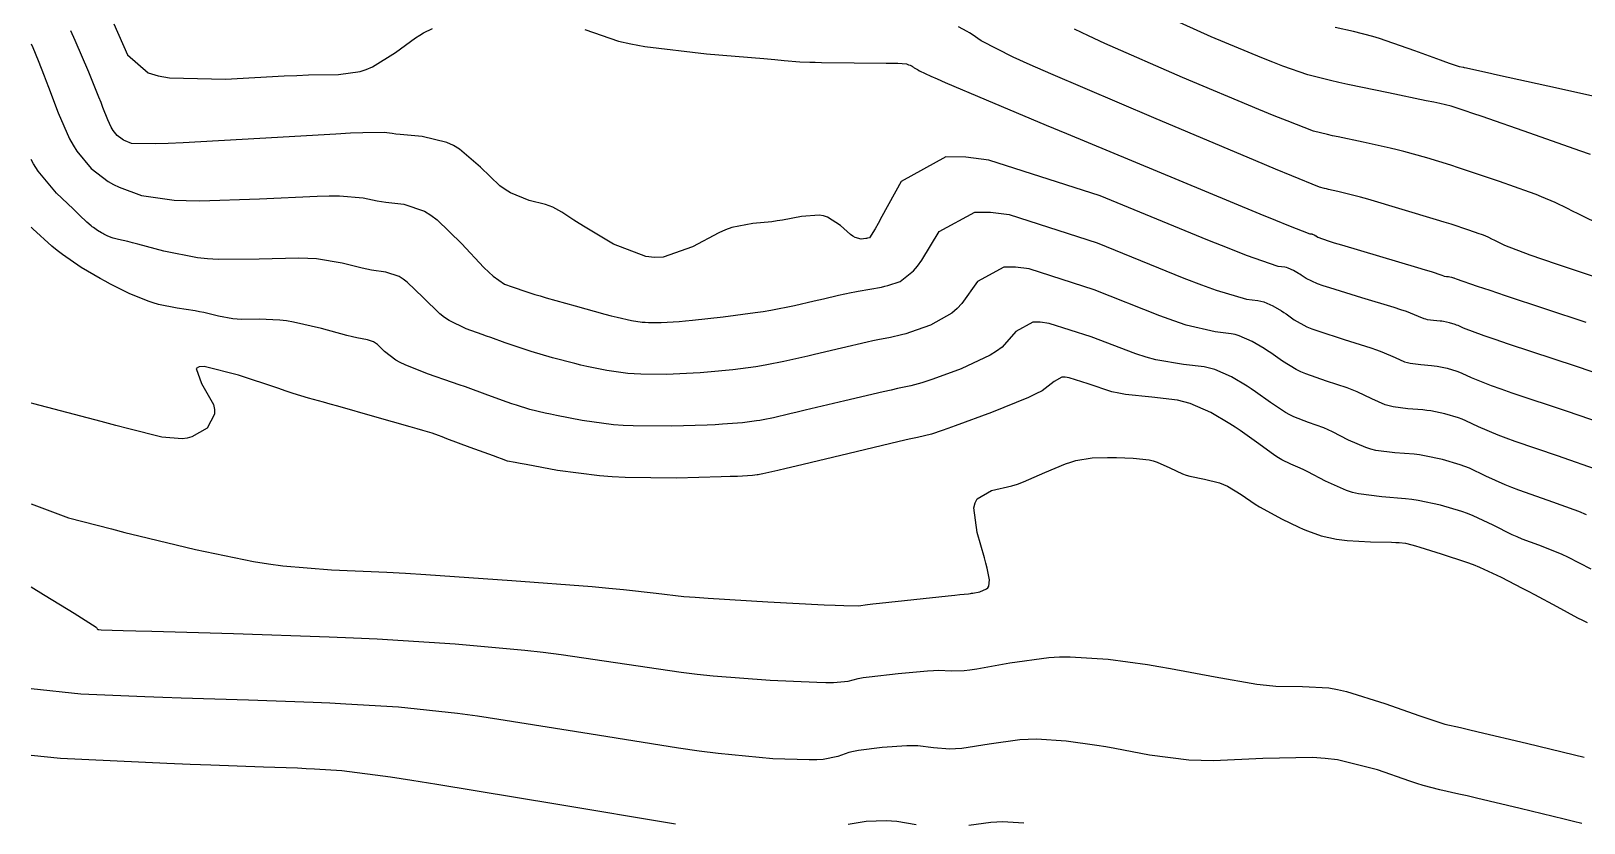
# Model space of a CAD drawing. Header units: metres. Extents: x 837475 to 838479, y 1189012 to 1191015.
# Drawn here: x 837476.5 to 837552.8, y 1189090.4 to 1189129.3 of the extents above; entities that cross this region are included whole.
import ezdxf

# ---------------------------------------------------------------- set-up
doc = ezdxf.new("R2010")
doc.units = ezdxf.units.M
doc.header["$LTSCALE"] = 0.3
doc.layers.add('COTAS 10', color=1, linetype='Continuous')
doc.layers.add('COTAS INT', color=252, linetype='Continuous')

msp = doc.modelspace()

# ---------------------------------------------------------------- linework, layer by layer
at = {"layer": 'COTAS 10'}
for points, elevation in [([(837555.88, 1189111.647), (837552.465, 1189112.796), (837549.129, 1189113.904), (837548.47, 1189114.127), (837547.926, 1189114.314), (837546.917, 1189114.688), (837546.652, 1189114.813), (837546.577, 1189114.843), (837546.501, 1189114.871), (837546.219, 1189114.956), (837545.925, 1189115.016), (837545.842, 1189115.029), (837545.758, 1189115.04), (837545.446, 1189115.064), (837545.138, 1189115.103), (837545.056, 1189115.123), (837544.976, 1189115.147), (837544.698, 1189115.27), (837544.109, 1189115.501), (837543.832, 1189115.593), (837543.506, 1189115.698), (837541.918, 1189116.179), (837540.336, 1189116.666), (837540.014, 1189116.774), (837539.742, 1189116.871), (837539.178, 1189117.125), (837538.94, 1189117.296), (837538.873, 1189117.341), (837538.807, 1189117.384), (837538.563, 1189117.53), (837538.297, 1189117.644), (837538.216, 1189117.667), (837538.132, 1189117.686), (837537.804, 1189117.724), (837536.25, 1189118.264), (837535.394, 1189118.6), (837534.352, 1189119.017), (837529.05, 1189121.195), (837523.59, 1189122.95), (837522.45, 1189123.1), (837521.47, 1189123.104), (837519.271, 1189121.906), (837518.333, 1189120.174), (837518.149, 1189119.841), (837517.997, 1189119.572), (837517.72, 1189119.132), (837517.619, 1189119.106), (837517.578, 1189119.098), (837517.532, 1189119.09), (837517.318, 1189119.058), (837517.008, 1189119.14), (837516.901, 1189119.204), (837516.785, 1189119.287), (837516.291, 1189119.733), (837515.662, 1189120.145), (837515.461, 1189120.205), (837515.248, 1189120.241), (837514.383, 1189120.179), (837513.442, 1189119.996), (837513.182, 1189119.957), (837512.922, 1189119.923), (837511.984, 1189119.842), (837510.958, 1189119.634), (837510.643, 1189119.52), (837510.314, 1189119.382), (837509.014, 1189118.681), (837507.574, 1189118.18), (837507.158, 1189118.168), (837506.733, 1189118.211), (837505.137, 1189118.825), (837503.746, 1189119.657), (837503.451, 1189119.838), (837503.196, 1189119.997), (837502.602, 1189120.395), (837502.15, 1189120.64), (837501.985, 1189120.704), (837501.802, 1189120.765), (837500.997, 1189120.972), (837500.07, 1189121.339), (837499.81, 1189121.503), (837499.55, 1189121.692), (837498.599, 1189122.6), (837497.576, 1189123.489), (837497.271, 1189123.668), (837496.955, 1189123.818), (837495.732, 1189124.114), (837494.662, 1189124.208), (837494.443, 1189124.231), (837494.256, 1189124.251), (837493.86, 1189124.312), (837492.815, 1189124.296), (837492.22, 1189124.269), (837491.492, 1189124.232), (837487.757, 1189124.014), (837483.992, 1189123.805), (837483.244, 1189123.774), (837482.624, 1189123.753), (837481.453, 1189123.774), (837481.139, 1189123.89), (837481.061, 1189123.929), (837480.986, 1189123.972), (837480.747, 1189124.155), (837480.545, 1189124.399), (837480.494, 1189124.48), (837480.444, 1189124.568), (837480.282, 1189124.936), (837480.049, 1189125.542), (837479.955, 1189125.779), (837479.847, 1189126.047), (837479.351, 1189127.267), (837478.683, 1189128.823), (837478.467, 1189129.303)], 1620), ([(837553.639, 1189126.011), (837551.062, 1189126.589), (837548.579, 1189127.131), (837548.1, 1189127.236), (837547.711, 1189127.321), (837547.057, 1189127.467), (837546.967, 1189127.49), (837546.932, 1189127.498), (837546.894, 1189127.506), (837546.724, 1189127.542), (837546.267, 1189127.686), (837546.047, 1189127.763), (837545.787, 1189127.856), (837544.515, 1189128.325), (837543.118, 1189128.82), (837542.781, 1189128.928), (837542.465, 1189129.025), (837541.5, 1189129.272), (837540.611, 1189129.471)], 1610), ([(837476.514, 1189106.048), (837478.361, 1189105.358), (837480.461, 1189104.816), (837481.12, 1189104.651), (837481.813, 1189104.479), (837484.594, 1189103.805), (837487.444, 1189103.217), (837488.181, 1189103.1), (837488.894, 1189103.002), (837491.278, 1189102.813), (837493.996, 1189102.696), (837494.92, 1189102.643), (837495.918, 1189102.582), (837500.139, 1189102.29), (837504.09, 1189101.981), (837504.917, 1189101.909), (837505.629, 1189101.844), (837507.238, 1189101.658), (837508.6, 1189101.504), (837509.155, 1189101.459), (837509.788, 1189101.413), (837512.721, 1189101.237), (837515.495, 1189101.095), (837516.029, 1189101.071), (837516.462, 1189101.053), (837517.177, 1189101.041), (837517.627, 1189101.107), (837517.892, 1189101.139), (837518.218, 1189101.176), (837519.905, 1189101.357), (837521.585, 1189101.532), (837521.907, 1189101.565), (837522.166, 1189101.591), (837522.587, 1189101.631), (837522.682, 1189101.644), (837522.736, 1189101.654), (837522.803, 1189101.666), (837523.144, 1189101.732), (837523.474, 1189101.872), (837523.533, 1189101.93), (837523.578, 1189101.997), (837523.624, 1189102.311), (837523.502, 1189102.895), (837523.442, 1189103.132), (837523.37, 1189103.402), (837523.011, 1189104.65), (837522.854, 1189105.855), (837522.909, 1189106.098), (837523.006, 1189106.301), (837523.713, 1189106.71), (837524.715, 1189106.937), (837524.999, 1189107.027), (837525.285, 1189107.127), (837526.343, 1189107.586), (837527.354, 1189108.021), (837527.611, 1189108.107), (837527.857, 1189108.177), (837528.664, 1189108.306), (837529.424, 1189108.323), (837529.642, 1189108.324), (837529.862, 1189108.323), (837530.682, 1189108.303), (837531.469, 1189108.21), (837531.668, 1189108.163), (837531.86, 1189108.107), (837532.485, 1189107.826), (837533.095, 1189107.532), (837533.276, 1189107.467), (837533.463, 1189107.409), (837534.185, 1189107.258), (837534.921, 1189107.081), (837535.117, 1189107.006), (837535.31, 1189106.92), (837535.978, 1189106.516), (837536.676, 1189106.042), (837536.887, 1189105.912), (837537.107, 1189105.782), (837537.964, 1189105.317), (837538.817, 1189104.908), (837539.034, 1189104.813), (837539.242, 1189104.726), (837539.923, 1189104.48), (837540.675, 1189104.318), (837540.928, 1189104.284), (837541.2, 1189104.255), (837542.343, 1189104.192), (837543.38, 1189104.162), (837543.584, 1189104.155), (837543.753, 1189104.148), (837544.064, 1189104.125), (837544.38, 1189104.032), (837544.552, 1189103.98), (837544.761, 1189103.918), (837545.818, 1189103.6), (837547.059, 1189103.186), (837547.383, 1189103.063), (837547.699, 1189102.936), (837548.769, 1189102.447), (837549.804, 1189101.913), (837550.098, 1189101.757), (837550.396, 1189101.599), (837551.497, 1189100.999), (837552.513, 1189100.456), (837552.756, 1189100.334), (837552.983, 1189100.224)], 1630)]:
    msp.add_lwpolyline(points, dxfattribs=dict(at, elevation=elevation))
at = {"layer": 'COTAS INT'}
for points, elevation in [([(837553.154, 1189123.22), (837552.628, 1189123.414), (837550.176, 1189124.281), (837547.829, 1189125.09), (837547.369, 1189125.248), (837546.991, 1189125.378), (837546.313, 1189125.607), (837545.754, 1189125.731), (837545.451, 1189125.794), (837545.084, 1189125.871), (837543.227, 1189126.25), (837541.235, 1189126.668), (837540.784, 1189126.769), (837540.376, 1189126.862), (837539.265, 1189127.144), (837538.033, 1189127.575), (837537.549, 1189127.763), (837537.002, 1189127.98), (837534.511, 1189129.011), (837531.946, 1189130.175)], 1612), ([(837480.577, 1189129.649), (837481.25, 1189128.118), (837482.272, 1189127.246), (837482.753, 1189127.097), (837483.319, 1189126.989), (837486.076, 1189126.931), (837488.945, 1189127.089), (837489.581, 1189127.117), (837490.149, 1189127.137), (837491.627, 1189127.155), (837492.683, 1189127.305), (837492.983, 1189127.409), (837493.288, 1189127.54), (837494.419, 1189128.241), (837495.402, 1189128.956), (837495.613, 1189129.096), (837495.798, 1189129.21), (837496.246, 1189129.414)], 1618), ([(837503.731, 1189129.379), (837505.383, 1189128.803), (837505.998, 1189128.667), (837506.68, 1189128.542), (837509.709, 1189128.178), (837512.525, 1189127.938), (837513.073, 1189127.89), (837513.521, 1189127.852), (837514.301, 1189127.782), (837514.784, 1189127.767), (837515.045, 1189127.762), (837515.361, 1189127.757), (837516.96, 1189127.74), (837518.547, 1189127.72), (837518.855, 1189127.714), (837519.106, 1189127.708), (837519.539, 1189127.684), (837519.603, 1189127.657), (837519.641, 1189127.641), (837519.715, 1189127.611), (837519.783, 1189127.581), (837519.798, 1189127.573), (837519.811, 1189127.566), (837519.848, 1189127.539), (837519.883, 1189127.512), (837519.911, 1189127.494), (837519.977, 1189127.46), (837520.053, 1189127.419), (837520.074, 1189127.406), (837520.096, 1189127.392), (837520.177, 1189127.334), (837520.728, 1189127.078), (837521.047, 1189126.94), (837521.437, 1189126.771), (837523.446, 1189125.917), (837526.405, 1189124.674), (837527.395, 1189124.26), (837528.459, 1189123.816), (837532.917, 1189121.959), (837536.911, 1189120.307), (837537.681, 1189119.992), (837538.307, 1189119.738), (837539.356, 1189119.332), (837539.452, 1189119.321), (837539.477, 1189119.316), (837539.5, 1189119.309), (837539.578, 1189119.276), (837539.65, 1189119.233), (837539.67, 1189119.22), (837539.689, 1189119.207), (837539.759, 1189119.157), (837540.266, 1189118.982), (837540.561, 1189118.89), (837540.923, 1189118.78), (837542.79, 1189118.224), (837544.66, 1189117.67), (837545.025, 1189117.56), (837545.322, 1189117.469), (837545.842, 1189117.297), (837545.931, 1189117.258), (837545.957, 1189117.25), (837545.983, 1189117.244), (837546.081, 1189117.231), (837546.181, 1189117.224), (837546.235, 1189117.216), (837546.328, 1189117.197), (837546.419, 1189117.17), (837546.443, 1189117.161), (837546.467, 1189117.151), (837546.552, 1189117.111), (837547.58, 1189116.759), (837548.199, 1189116.553), (837548.963, 1189116.3), (837552.929, 1189114.991)], 1618), ([(837555.146, 1189116.61), (837551.539, 1189117.813), (837550.808, 1189118.063), (837550.193, 1189118.278), (837548.94, 1189118.755), (837548.514, 1189118.965), (837548.421, 1189119.011), (837548.338, 1189119.052), (837548.127, 1189119.157), (837547.895, 1189119.254), (837547.799, 1189119.291), (837547.689, 1189119.332), (837547.175, 1189119.513), (837546.305, 1189119.796), (837545.97, 1189119.901), (837545.594, 1189120.017), (837543.896, 1189120.53), (837542.215, 1189121.024), (837541.85, 1189121.127), (837541.529, 1189121.215), (837540.73, 1189121.414), (837540.279, 1189121.509), (837540.177, 1189121.532), (837540.085, 1189121.553), (837539.834, 1189121.617), (837538.472, 1189122.172), (837537.679, 1189122.503), (837536.707, 1189122.91), (837531.693, 1189125.023), (837526.628, 1189127.193), (837525.622, 1189127.637), (837524.788, 1189128.013), (837523.209, 1189128.806), (837522.761, 1189129.126), (837522.64, 1189129.204), (837522.52, 1189129.278), (837522.097, 1189129.508)], 1616), ([(837553.771, 1189119.709), (837552.541, 1189120.314), (837552.271, 1189120.448), (837552.032, 1189120.566), (837551.424, 1189120.868), (837550.754, 1189121.15), (837550.477, 1189121.255), (837550.158, 1189121.373), (837548.676, 1189121.897), (837547.067, 1189122.443), (837546.669, 1189122.575), (837546.292, 1189122.697), (837545.104, 1189123.069), (837543.984, 1189123.377), (837543.651, 1189123.461), (837543.307, 1189123.543), (837541.978, 1189123.832), (837540.757, 1189124.089), (837540.48, 1189124.15), (837540.23, 1189124.208), (837539.549, 1189124.38), (837538.252, 1189124.874), (837537.614, 1189125.133), (837536.854, 1189125.445), (837533.102, 1189127.017), (837529.287, 1189128.684), (837528.487, 1189129.057), (837527.799, 1189129.391)], 1614), ([(837476.514, 1189128.661), (837476.593, 1189128.486), (837476.868, 1189127.845), (837477.162, 1189127.096), (837477.263, 1189126.831), (837477.373, 1189126.539), (837477.838, 1189125.277), (837478.404, 1189123.989), (837478.577, 1189123.682), (837478.757, 1189123.396), (837479.465, 1189122.542), (837480.303, 1189121.903), (837480.564, 1189121.753), (837480.838, 1189121.614), (837481.935, 1189121.208), (837483.543, 1189120.983), (837484.14, 1189120.958), (837484.803, 1189120.949), (837487.744, 1189121.051), (837490.576, 1189121.184), (837491.169, 1189121.194), (837491.68, 1189121.194), (837492.835, 1189121.097), (837493.518, 1189120.945), (837493.73, 1189120.909), (837493.952, 1189120.876), (837494.838, 1189120.78), (837495.853, 1189120.436), (837496.155, 1189120.248), (837496.468, 1189120.018), (837497.676, 1189118.85), (837498.773, 1189117.673), (837499.015, 1189117.437), (837499.231, 1189117.24), (837499.789, 1189116.854), (837500.16, 1189116.726), (837500.258, 1189116.692), (837500.354, 1189116.658), (837500.684, 1189116.537), (837501.271, 1189116.349), (837501.529, 1189116.272), (837501.829, 1189116.185), (837503.255, 1189115.779), (837504.713, 1189115.378), (837505.032, 1189115.294), (837505.314, 1189115.222), (837506.03, 1189115.058), (837506.544, 1189114.99), (837506.699, 1189114.978), (837506.86, 1189114.97), (837507.488, 1189114.965), (837508.358, 1189115.017), (837508.672, 1189115.045), (837509.017, 1189115.078), (837510.526, 1189115.244), (837512.108, 1189115.454), (837512.499, 1189115.514), (837512.869, 1189115.575), (837514.037, 1189115.805), (837514.997, 1189116.025), (837515.236, 1189116.081), (837515.464, 1189116.134), (837516.192, 1189116.305), (837516.827, 1189116.445), (837516.996, 1189116.478), (837517.163, 1189116.509), (837517.74, 1189116.602), (837518.307, 1189116.708), (837518.467, 1189116.747), (837518.628, 1189116.791), (837519.22, 1189116.986), (837519.881, 1189117.5), (837520.085, 1189117.744), (837520.299, 1189118.034), (837521.15, 1189119.447), (837522.894, 1189120.397), (837523.671, 1189120.394), (837524.576, 1189120.275), (837528.905, 1189118.883), (837533.172, 1189117.154), (837534.037, 1189116.822), (837534.765, 1189116.554), (837536.253, 1189116.116), (837536.812, 1189116.051), (837536.955, 1189116.018), (837537.093, 1189115.979), (837537.547, 1189115.785), (837537.963, 1189115.535), (837538.077, 1189115.461), (837538.191, 1189115.385), (837538.597, 1189115.093), (837539.217, 1189114.76), (837539.466, 1189114.658), (837539.748, 1189114.552), (837541.045, 1189114.134), (837542.352, 1189113.726), (837542.64, 1189113.627), (837542.896, 1189113.533), (837543.554, 1189113.243), (837544.021, 1189113.037), (837544.156, 1189112.996), (837544.293, 1189112.962), (837544.811, 1189112.896), (837545.335, 1189112.856), (837545.476, 1189112.838), (837545.616, 1189112.817), (837546.109, 1189112.715), (837546.583, 1189112.573), (837546.71, 1189112.526), (837546.837, 1189112.475), (837547.282, 1189112.266), (837548.271, 1189111.869), (837548.74, 1189111.702), (837549.294, 1189111.508), (837552.001, 1189110.601), (837554.78, 1189109.655)], 1622), ([(837553.68, 1189107.663), (837551.537, 1189108.405), (837549.46, 1189109.113), (837549.011, 1189109.276), (837548.617, 1189109.425), (837547.648, 1189109.843), (837547.022, 1189110.137), (837546.844, 1189110.208), (837546.665, 1189110.274), (837545.999, 1189110.475), (837545.307, 1189110.617), (837545.11, 1189110.647), (837544.911, 1189110.672), (837544.175, 1189110.728), (837543.449, 1189110.821), (837543.255, 1189110.869), (837543.066, 1189110.926), (837542.41, 1189111.216), (837541.683, 1189111.565), (837541.447, 1189111.66), (837541.197, 1189111.754), (837540.173, 1189112.088), (837539.161, 1189112.438), (837538.919, 1189112.542), (837538.693, 1189112.649), (837538.016, 1189113.061), (837537.442, 1189113.475), (837537.281, 1189113.582), (837537.12, 1189113.687), (837536.531, 1189114.04), (837535.889, 1189114.315), (837535.694, 1189114.37), (837535.492, 1189114.416), (837534.701, 1189114.507), (837533.279, 1189114.843), (837532.68, 1189115.044), (837531.991, 1189115.291), (837528.76, 1189116.572), (837525.561, 1189117.6), (837524.893, 1189117.688), (837524.319, 1189117.69), (837523.03, 1189116.988), (837522.266, 1189115.893), (837522.022, 1189115.648), (837521.765, 1189115.427), (837520.72, 1189114.84), (837519.727, 1189114.488), (837519.502, 1189114.416), (837519.299, 1189114.355), (837518.75, 1189114.227), (837518.133, 1189114.113), (837517.889, 1189114.061), (837517.612, 1189114), (837516.346, 1189113.707), (837515.015, 1189113.392), (837514.697, 1189113.318), (837514.401, 1189113.249), (837513.517, 1189113.044), (837512.682, 1189112.88), (837512.416, 1189112.836), (837512.137, 1189112.793), (837511.005, 1189112.643), (837509.758, 1189112.52), (837509.405, 1189112.493), (837509.049, 1189112.471), (837507.737, 1189112.417), (837506.479, 1189112.426), (837506.156, 1189112.443), (837505.845, 1189112.467), (837504.815, 1189112.603), (837503.823, 1189112.808), (837503.536, 1189112.874), (837503.244, 1189112.945), (837502.144, 1189113.236), (837501.098, 1189113.542), (837500.839, 1189113.622), (837500.594, 1189113.701), (837499.822, 1189113.968), (837499.11, 1189114.227), (837498.902, 1189114.301), (837498.691, 1189114.376), (837497.891, 1189114.651), (837497.064, 1189115.059), (837496.836, 1189115.217), (837496.607, 1189115.394), (837495.783, 1189116.195), (837495, 1189116.952), (837494.798, 1189117.101), (837494.602, 1189117.223), (837493.945, 1189117.445), (837493.242, 1189117.543), (837493.017, 1189117.587), (837492.78, 1189117.638), (837491.811, 1189117.882), (837490.544, 1189118.091), (837490.118, 1189118.12), (837489.659, 1189118.136), (837487.732, 1189118.087), (837485.709, 1189118.065), (837485.191, 1189118.098), (837484.691, 1189118.148), (837483.034, 1189118.469), (837481.756, 1189118.821), (837481.495, 1189118.891), (837481.274, 1189118.948), (837480.81, 1189119.053), (837480.607, 1189119.093), (837480.551, 1189119.109), (837480.495, 1189119.127), (837480.293, 1189119.21), (837480.091, 1189119.312), (837480.035, 1189119.342), (837479.979, 1189119.373), (837479.777, 1189119.491), (837479.575, 1189119.63), (837479.518, 1189119.674), (837479.462, 1189119.72), (837479.256, 1189119.906), (837478.902, 1189120.246), (837478.751, 1189120.39), (837478.578, 1189120.554), (837477.763, 1189121.327), (837476.861, 1189122.411), (837476.633, 1189122.771), (837476.514, 1189122.982)], 1624), ([(837552.962, 1189105.519), (837552.58, 1189105.671), (837551.073, 1189106.21), (837549.626, 1189106.717), (837549.282, 1189106.85), (837548.962, 1189106.98), (837548.013, 1189107.42), (837547.207, 1189107.8), (837546.978, 1189107.891), (837546.747, 1189107.976), (837545.889, 1189108.234), (837544.997, 1189108.417), (837544.744, 1189108.456), (837544.488, 1189108.488), (837543.54, 1189108.561), (837542.604, 1189108.679), (837542.355, 1189108.741), (837542.111, 1189108.816), (837541.267, 1189109.189), (837540.469, 1189109.597), (837540.255, 1189109.693), (837540.043, 1189109.782), (837539.301, 1189110.043), (837538.574, 1189110.324), (837538.372, 1189110.426), (837538.169, 1189110.538), (837537.435, 1189111.029), (837536.693, 1189111.564), (837536.485, 1189111.703), (837536.276, 1189111.838), (837535.515, 1189112.295), (837534.685, 1189112.65), (837534.434, 1189112.721), (837534.172, 1189112.781), (837533.15, 1189112.899), (837531.794, 1189113.133), (837531.323, 1189113.265), (837530.811, 1189113.428), (837528.615, 1189114.26), (837526.547, 1189114.925), (837526.114, 1189114.982), (837525.743, 1189114.984), (837524.91, 1189114.53), (837524.232, 1189113.753), (837523.959, 1189113.551), (837523.649, 1189113.355), (837522.219, 1189112.694), (837520.825, 1189112.185), (837520.537, 1189112.085), (837520.292, 1189112.002), (837519.759, 1189111.852), (837519.104, 1189111.717), (837518.781, 1189111.644), (837518.397, 1189111.556), (837516.5, 1189111.11), (837514.565, 1189110.651), (837514.158, 1189110.555), (837513.806, 1189110.472), (837512.997, 1189110.283), (837512.494, 1189110.184), (837512.334, 1189110.157), (837512.166, 1189110.131), (837511.484, 1189110.041), (837510.498, 1189109.962), (837510.138, 1189109.942), (837509.74, 1189109.924), (837507.987, 1189109.869), (837506.097, 1189109.883), (837505.613, 1189109.909), (837505.146, 1189109.944), (837503.599, 1189110.148), (837502.332, 1189110.394), (837502.04, 1189110.454), (837501.775, 1189110.512), (837501.033, 1189110.693), (837500.367, 1189110.899), (837500.149, 1189110.972), (837499.917, 1189111.052), (837498.96, 1189111.398), (837497.865, 1189111.797), (837497.547, 1189111.91), (837497.222, 1189112.025), (837495.994, 1189112.448), (837494.897, 1189112.878), (837494.656, 1189112.997), (837494.441, 1189113.115), (837493.89, 1189113.54), (837493.533, 1189113.886), (837493.44, 1189113.954), (837493.351, 1189114.009), (837493.051, 1189114.111), (837492.532, 1189114.21), (837492.305, 1189114.265), (837492.041, 1189114.331), (837490.786, 1189114.667), (837489.408, 1189114.988), (837489.067, 1189115.045), (837488.743, 1189115.087), (837487.719, 1189115.123), (837486.859, 1189115.114), (837486.639, 1189115.128), (837486.426, 1189115.149), (837485.721, 1189115.286), (837485.013, 1189115.457), (837484.799, 1189115.499), (837484.576, 1189115.54), (837483.702, 1189115.672), (837482.776, 1189115.854), (837482.519, 1189115.927), (837482.263, 1189116.009), (837481.338, 1189116.387), (837480.415, 1189116.853), (837480.159, 1189116.991), (837479.904, 1189117.132), (837478.982, 1189117.673), (837478.056, 1189118.308), (837477.798, 1189118.508), (837477.54, 1189118.719), (837476.6, 1189119.569), (837476.514, 1189119.653)], 1626), ([(837553.195, 1189102.848), (837552.041, 1189103.426), (837551.754, 1189103.559), (837551.48, 1189103.679), (837550.609, 1189104.015), (837549.792, 1189104.322), (837549.553, 1189104.424), (837549.308, 1189104.535), (837548.378, 1189104.997), (837547.392, 1189105.462), (837547.112, 1189105.573), (837546.829, 1189105.678), (837545.779, 1189105.993), (837544.688, 1189106.218), (837544.378, 1189106.264), (837544.065, 1189106.304), (837542.905, 1189106.393), (837541.759, 1189106.538), (837541.455, 1189106.614), (837541.156, 1189106.705), (837540.123, 1189107.162), (837539.256, 1189107.629), (837539.063, 1189107.727), (837538.889, 1189107.811), (837538.428, 1189107.998), (837537.986, 1189108.21), (837537.824, 1189108.31), (837537.645, 1189108.427), (837536.854, 1189108.998), (837535.944, 1189109.653), (837535.689, 1189109.823), (837535.433, 1189109.989), (837534.499, 1189110.549), (837533.482, 1189110.985), (837533.173, 1189111.072), (837532.853, 1189111.145), (837531.598, 1189111.29), (837530.309, 1189111.422), (837529.966, 1189111.487), (837529.63, 1189111.565), (837528.47, 1189111.949), (837527.532, 1189112.25), (837527.336, 1189112.276), (837527.168, 1189112.277), (837526.79, 1189112.071), (837526.199, 1189111.613), (837525.896, 1189111.454), (837525.533, 1189111.282), (837523.719, 1189110.547), (837521.924, 1189109.882), (837521.573, 1189109.754), (837521.284, 1189109.65), (837520.769, 1189109.477), (837520.074, 1189109.32), (837519.673, 1189109.227), (837519.182, 1189109.111), (837516.654, 1189108.512), (837514.116, 1189107.91), (837513.618, 1189107.792), (837513.21, 1189107.695), (837512.478, 1189107.522), (837512.307, 1189107.488), (837512.252, 1189107.479), (837512.195, 1189107.47), (837511.963, 1189107.44), (837511.239, 1189107.403), (837510.871, 1189107.391), (837510.431, 1189107.378), (837508.236, 1189107.321), (837505.716, 1189107.34), (837505.07, 1189107.374), (837504.446, 1189107.421), (837502.383, 1189107.694), (837500.84, 1189107.98), (837500.545, 1189108.035), (837500.306, 1189108.079), (837499.922, 1189108.151), (837499.636, 1189108.257), (837499.459, 1189108.322), (837499.24, 1189108.404), (837498.097, 1189108.828), (837496.947, 1189109.256), (837496.723, 1189109.339), (837496.541, 1189109.407), (837496.223, 1189109.524), (837495.76, 1189109.658), (837495.486, 1189109.736), (837495.149, 1189109.833), (837493.404, 1189110.331), (837491.593, 1189110.846), (837491.214, 1189110.953), (837490.889, 1189111.044), (837490.157, 1189111.247), (837489.395, 1189111.484), (837489.05, 1189111.597), (837488.647, 1189111.731), (837486.711, 1189112.384), (837485.023, 1189112.799), (837484.778, 1189112.781), (837484.629, 1189112.707), (837484.892, 1189111.96), (837485.477, 1189110.942), (837485.53, 1189110.696), (837485.537, 1189110.466), (837485.172, 1189109.767), (837484.42, 1189109.338), (837484.184, 1189109.279), (837483.936, 1189109.244), (837482.938, 1189109.335), (837481.318, 1189109.742), (837480.677, 1189109.907), (837479.953, 1189110.096), (837476.645, 1189110.968), (837476.514, 1189111.006)], 1628), ([(837476.514, 1189101.976), (837477.131, 1189101.596), (837477.962, 1189101.084), (837478.631, 1189100.67), (837479.706, 1189099.996), (837479.73, 1189099.965), (837479.742, 1189099.947), (837479.761, 1189099.912), (837479.802, 1189099.881), (837479.822, 1189099.875), (837479.844, 1189099.87), (837479.955, 1189099.858), (837481.035, 1189099.826), (837481.669, 1189099.809), (837482.448, 1189099.787), (837486.471, 1189099.678), (837491.164, 1189099.518), (837492.366, 1189099.465), (837493.525, 1189099.408), (837497.357, 1189099.169), (837500.783, 1189098.86), (837501.686, 1189098.759), (837502.569, 1189098.65), (837508.464, 1189097.772), (837509.252, 1189097.678), (837510.037, 1189097.594), (837512.845, 1189097.377), (837515.127, 1189097.281), (837515.58, 1189097.272), (837515.956, 1189097.272), (837516.666, 1189097.337), (837517.168, 1189097.466), (837517.411, 1189097.507), (837517.7, 1189097.549), (837519.122, 1189097.716), (837520.567, 1189097.845), (837520.871, 1189097.863), (837521.132, 1189097.872), (837521.727, 1189097.843), (837522.366, 1189097.853), (837522.655, 1189097.888), (837522.993, 1189097.937), (837524.618, 1189098.23), (837526.54, 1189098.494), (837527.066, 1189098.524), (837527.589, 1189098.536), (837529.452, 1189098.423), (837531.38, 1189098.146), (837531.944, 1189098.053), (837532.52, 1189097.954), (837534.71, 1189097.541), (837536.752, 1189097.193), (837537.236, 1189097.134), (837537.684, 1189097.092), (837539.006, 1189097.079), (837540.289, 1189097.008), (837540.713, 1189096.93), (837541.166, 1189096.826), (837543.05, 1189096.242), (837544.766, 1189095.63), (837545.114, 1189095.509), (837545.406, 1189095.41), (837546.002, 1189095.226), (837546.76, 1189095.053), (837547.154, 1189094.961), (837547.629, 1189094.848), (837550.012, 1189094.281), (837552.376, 1189093.714), (837552.839, 1189093.602)], 1632), ([(837552.73, 1189090.336), (837552.327, 1189090.436), (837551.866, 1189090.55), (837549.706, 1189091.073), (837547.549, 1189091.583), (837547.09, 1189091.69), (837546.69, 1189091.782), (837545.744, 1189091.988), (837544.937, 1189092.204), (837544.626, 1189092.302), (837544.276, 1189092.417), (837542.694, 1189092.97), (837540.715, 1189093.459), (837540.115, 1189093.532), (837539.492, 1189093.58), (837537.055, 1189093.529), (837534.629, 1189093.419), (837534.013, 1189093.429), (837533.422, 1189093.456), (837531.488, 1189093.699), (837529.777, 1189094.021), (837529.327, 1189094.099), (837528.887, 1189094.171), (837527.381, 1189094.387), (837525.926, 1189094.475), (837525.518, 1189094.466), (837525.108, 1189094.443), (837523.606, 1189094.237), (837522.264, 1189094.026), (837521.953, 1189094), (837521.67, 1189093.987), (837520.868, 1189094.055), (837520.098, 1189094.154), (837519.835, 1189094.16), (837519.55, 1189094.158), (837518.339, 1189094.075), (837517.182, 1189093.921), (837516.93, 1189093.874), (837516.708, 1189093.826), (837516.156, 1189093.633), (837515.45, 1189093.491), (837515.132, 1189093.474), (837514.759, 1189093.466), (837512.97, 1189093.518), (837510.285, 1189093.775), (837509.349, 1189093.896), (837508.328, 1189094.04), (837503.945, 1189094.742), (837499.509, 1189095.456), (837498.455, 1189095.608), (837497.477, 1189095.739), (837494.576, 1189096.048), (837491.982, 1189096.21), (837491.198, 1189096.248), (837490.384, 1189096.284), (837487.208, 1189096.393), (837483.896, 1189096.494), (837482.998, 1189096.526), (837482.108, 1189096.559), (837478.961, 1189096.693), (837476.514, 1189096.96)], 1634), ([(837508.192, 1189090.308), (837502.298, 1189091.284), (837496.449, 1189092.262), (837495.224, 1189092.457), (837494.171, 1189092.619), (837491.795, 1189092.927), (837490.439, 1189093.012), (837490.029, 1189093.032), (837489.604, 1189093.051), (837487.944, 1189093.107), (837485.344, 1189093.201), (837484.327, 1189093.243), (837483.181, 1189093.292), (837477.967, 1189093.529), (837476.514, 1189093.688)], 1636), ([(837520.008, 1189090.267), (837519.064, 1189090.435), (837518.799, 1189090.458), (837518.532, 1189090.471), (837517.556, 1189090.434), (837516.664, 1189090.294)], 1636), ([(837525.311, 1189090.351), (837524.264, 1189090.415), (837523.97, 1189090.408), (837523.675, 1189090.391), (837522.595, 1189090.243)], 1636)]:
    msp.add_lwpolyline(points, dxfattribs=dict(at, elevation=elevation))

doc.saveas('drawing.dxf')
